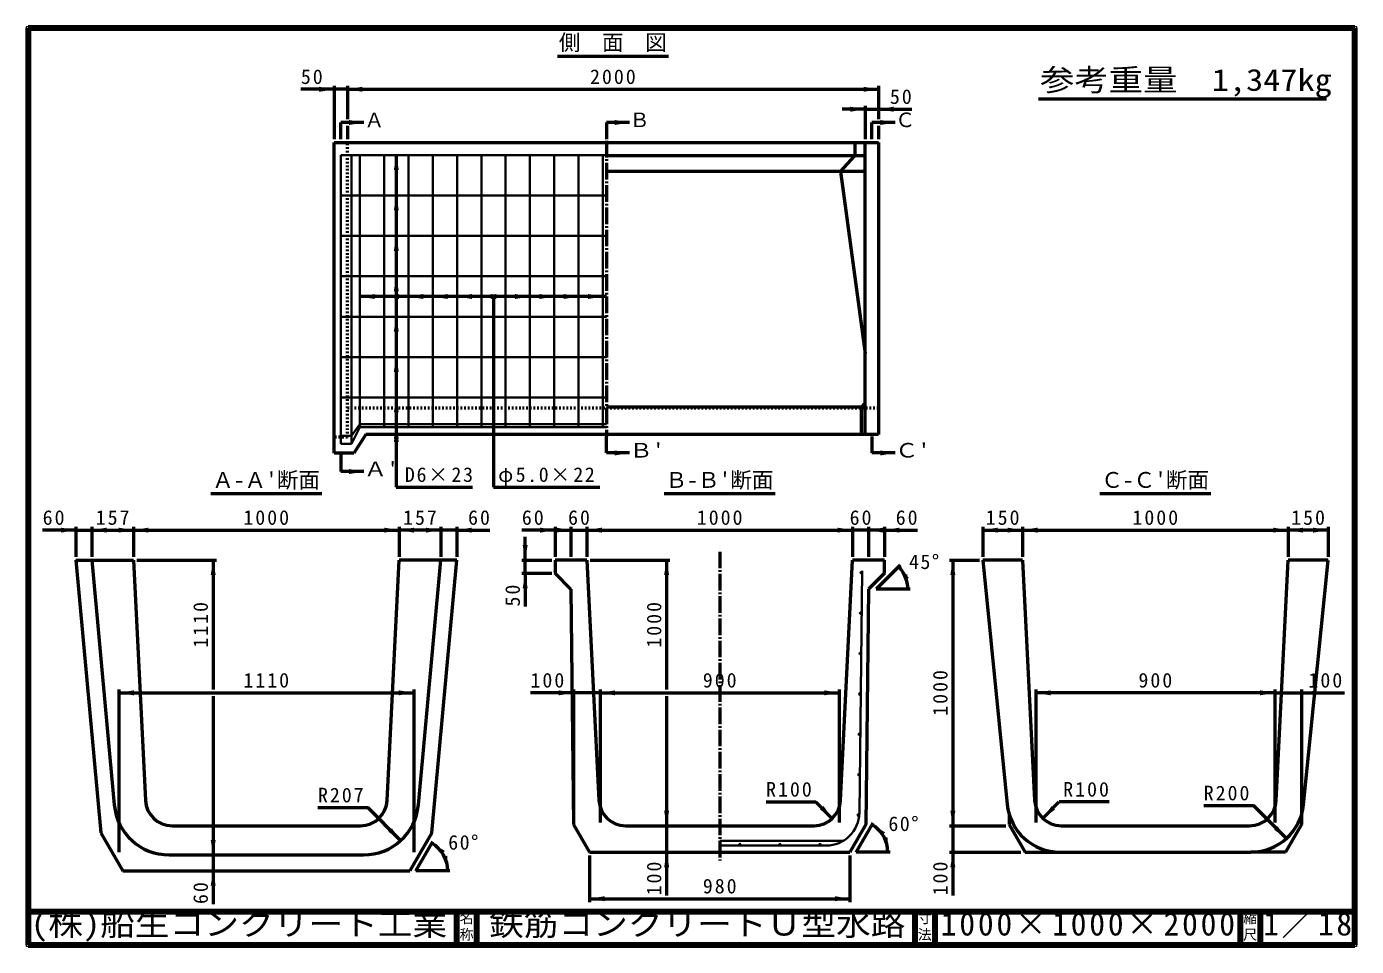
# Model space of a CAD drawing. Units: millimetres, scale not verified. Extents: x 100 to 4105, y 100 to 2870.
import ezdxf
from ezdxf.enums import TextEntityAlignment as Align

# ---------------------------------------------------------------- set-up
doc = ezdxf.new("R2010")
doc.units = ezdxf.units.MM
doc.header["$LTSCALE"] = 5
doc.linetypes.add('USER1', pattern=[2.2, 1, -1.2])
doc.linetypes.add('USER2', pattern=[13.4, 10, -1.2, 1, -1.2])
doc.layers.add('V-nasSTD', color=7, linetype='Continuous', lineweight=50)
doc.styles.add('ＭＳ ゴシック', font='')
doc.styles.get('ＭＳ ゴシック').set_extended_font_data('MS Gothic')

msp = doc.modelspace()

# ---------------------------------------------------------------- hatches: boundary and pattern name
at = {"layer": 'V-nasSTD'}
for points in [[(981.016, 2688.668), (1026.016, 2681.168), (981.016, 2673.668)], [(1111.016, 2688.668), (1066.016, 2681.168), (1111.016, 2673.668)], [(2621.016, 2673.668), (2666.016, 2681.168), (2621.016, 2688.668)], [(2581.016, 2613.668), (2626.016, 2621.168), (2581.016, 2628.668)], [(2711.016, 2628.668), (2666.016, 2621.168), (2711.016, 2613.668)], [(1071.016, 2573.668), (1116.016, 2581.168), (1071.016, 2588.668)], [(1871.016, 2573.668), (1916.016, 2581.168), (1871.016, 2588.668)], [(2671.016, 2573.668), (2716.016, 2581.168), (2671.016, 2588.668)], [(1220.916, 2437.822), (1213.416, 2482.822), (1205.916, 2437.822)], [(1220.916, 2316.222), (1213.416, 2361.222), (1205.916, 2316.222)], [(1220.916, 2194.568), (1213.416, 2239.568), (1205.916, 2194.568)], [(1220.916, 2072.968), (1213.416, 2117.968), (1205.916, 2072.968)], [(1148.616, 2064.668), (1103.616, 2057.168), (1148.616, 2049.668)], [(1221.816, 2064.668), (1176.816, 2057.168), (1221.816, 2049.668)], [(1295.016, 2064.668), (1250.016, 2057.168), (1295.016, 2049.668)], [(1368.216, 2064.668), (1323.216, 2057.168), (1368.216, 2049.668)], [(1441.416, 2064.668), (1396.416, 2057.168), (1441.416, 2049.668)], [(1514.616, 2064.668), (1469.616, 2057.168), (1514.616, 2049.668)], [(1497.816, 2049.668), (1542.816, 2057.168), (1497.816, 2064.668)], [(1571.016, 2049.668), (1616.016, 2057.168), (1571.016, 2064.668)], [(1644.216, 2049.668), (1689.216, 2057.168), (1644.216, 2064.668)], [(1717.416, 2049.668), (1762.416, 2057.168), (1717.416, 2064.668)], [(1790.616, 2049.668), (1835.616, 2057.168), (1790.616, 2064.668)], [(1220.916, 1951.368), (1213.416, 1996.368), (1205.916, 1951.368)], [(1220.916, 1829.768), (1213.416, 1874.768), (1205.916, 1829.768)], [(1220.916, 1708.168), (1213.416, 1753.168), (1205.916, 1708.168)], [(1220.916, 1627.858), (1213.416, 1672.858), (1205.916, 1627.858)], [(1220.916, 1618.568), (1213.416, 1663.568), (1205.916, 1618.568)], [(1871.145, 1578.548), (1916.145, 1586.048), (1871.145, 1593.548)], [(2671.145, 1578.548), (2716.145, 1586.048), (2671.145, 1593.548)], [(1071.145, 1522.548), (1116.145, 1530.048), (1071.145, 1537.548)], [(203.382, 1346.09), (248.382, 1353.59), (203.382, 1361.09)], [(341.382, 1361.09), (296.382, 1353.59), (341.382, 1346.09)], [(376.982, 1346.09), (421.982, 1353.59), (376.982, 1361.09)], [(466.982, 1361.09), (421.982, 1353.59), (466.982, 1346.09)], [(1176.982, 1346.09), (1221.982, 1353.59), (1176.982, 1361.09)], [(1266.982, 1346.09), (1221.982, 1353.59), (1266.982, 1361.09)], [(1302.582, 1361.09), (1347.582, 1353.59), (1302.582, 1346.09)], [(1440.582, 1346.09), (1395.582, 1353.59), (1440.582, 1361.09)], [(1646.582, 1346.09), (1691.582, 1353.59), (1646.582, 1361.09)], [(1694.582, 1346.09), (1739.582, 1353.59), (1694.582, 1361.09)], [(1832.582, 1361.09), (1787.582, 1353.59), (1832.582, 1346.09)], [(2542.582, 1346.09), (2587.582, 1353.59), (2542.582, 1361.09)], [(2680.582, 1346.09), (2635.582, 1353.59), (2680.582, 1361.09)], [(2728.582, 1346.09), (2683.582, 1353.59), (2728.582, 1361.09)], [(3024.582, 1361.09), (2979.582, 1353.59), (3024.582, 1346.09)], [(3054.582, 1346.09), (3099.582, 1353.59), (3054.582, 1361.09)], [(3144.582, 1361.09), (3099.582, 1353.59), (3144.582, 1346.09)], [(3854.582, 1346.09), (3899.582, 1353.59), (3854.582, 1361.09)], [(3944.582, 1346.09), (3899.582, 1353.59), (3944.582, 1361.09)], [(3974.582, 1361.09), (4019.582, 1353.59), (3974.582, 1346.09)], [(1594.082, 1308.59), (1601.582, 1263.59), (1609.082, 1308.59)], [(669.482, 1218.59), (661.982, 1263.59), (654.482, 1218.59)], [(2035.082, 1218.59), (2027.582, 1263.59), (2020.082, 1218.59)], [(2757.416, 1210.305), (2726.092, 1243.472), (2744.966, 1201.939)], [(2897.082, 1218.59), (2889.582, 1263.59), (2882.082, 1218.59)], [(1609.082, 1178.59), (1601.582, 1223.59), (1594.082, 1178.59)], [(2616.138, 1225.19, 1), (2611.339, 1225.298, 1)], [(2738.058, 1218.256), (2754.209, 1175.59), (2752.769, 1221.188)], [(2614.772, 1103.59, 0.41421), (2612.426, 1106.043, 0.41421), (2609.973, 1103.698, 1)], [(2613.405, 981.936, 1), (2608.606, 982.044, 1)], [(422.982, 871.09), (377.982, 863.59), (422.982, 856.09)], [(1220.982, 856.09), (1265.982, 863.59), (1220.982, 871.09)], [(1702.582, 856.09), (1747.582, 863.59), (1702.582, 871.09)], [(1872.582, 871.09), (1827.582, 863.59), (1872.582, 856.09)], [(2502.582, 856.09), (2547.582, 863.59), (2502.582, 871.09)], [(2612.039, 860.336, 0.41421), (2609.693, 862.789, 0.41421), (2607.24, 860.444, 1)], [(3184.582, 856.09), (3139.582, 863.59), (3184.582, 871.09)], [(3814.582, 871.09), (3859.582, 863.59), (3814.582, 856.09)], [(3984.582, 856.09), (3939.582, 863.59), (3984.582, 871.09)], [(2610.672, 738.736, 1), (2605.874, 738.844, 1)], [(2609.306, 617.136, 0.41421), (2606.961, 619.589, 0.41421), (2604.507, 617.244, 1)], [(2500.104, 522.749), (2526.62, 485.626), (2489.497, 512.143)], [(3187.06, 522.749), (3160.544, 485.626), (3197.667, 512.143)], [(2020.082, 508.59), (2027.582, 463.59), (2035.082, 508.59)], [(2607.696, 495.59, 1), (2602.896, 495.59, 1)], [(2882.082, 508.59), (2889.582, 463.59), (2897.082, 508.59)], [(1199.996, 455.976), (1226.512, 418.853), (1189.389, 445.369)], [(2685.375, 443.59), (2646.057, 466.728), (2675.745, 432.089)], [(3867.628, 462.081), (3894.145, 424.957), (3857.022, 451.474)], [(654.482, 420.59), (661.982, 375.59), (669.482, 420.59)], [(1359.775, 387.59), (1320.457, 410.728), (1350.145, 376.089)], [(2187.582, 403.59, 0.41421), (2189.982, 405.99, 0.41421), (2187.582, 408.39)], [(2247.982, 403.59, 1), (2247.982, 408.39, 1)], [(2368.782, 403.59, 1), (2368.782, 408.39, 1)], [(2489.582, 403.59, 1), (2489.582, 408.39, 1)], [(2549.582, 417.68, 0.4802), (2547.24, 414.756, 0.4802), (2550.604, 413.108, 0.80114)], [(2677.993, 426.289), (2694.057, 383.59), (2692.71, 429.191)], [(1352.393, 370.289), (1368.457, 327.59), (1367.11, 373.191)], [(2035.082, 338.59), (2027.582, 383.59), (2020.082, 338.59)], [(2897.082, 338.59), (2889.582, 383.59), (2882.082, 338.59)], [(669.482, 282.59), (661.982, 327.59), (654.482, 282.59)], [(1840.582, 251.09), (1795.582, 243.59), (1840.582, 236.09)], [(2534.582, 236.09), (2579.582, 243.59), (2534.582, 251.09)]]:
    msp.add_hatch(color=256, dxfattribs=at).paths.add_polyline_path(points)

# ---------------------------------------------------------------- linework, layer by layer
at = {"layer": 'V-nasSTD', "lineweight": 100}
for p, q in [((105, 2865), (105, 105)), ((4100, 2865), (105, 2865)), ((4100, 105), (4100, 2865)), ((105, 205), (4100, 205)), ((1395, 205), (1395, 105)), ((1455, 205), (1455, 105)), ((2775, 205), (2775, 105)), ((2835, 205), (2835, 105)), ((3755, 205), (3755, 105)), ((3755, 205), (3755, 105)), ((3815, 205), (3815, 105)), ((105, 105), (4100, 105))]:
    msp.add_line(p, q, dxfattribs=at)
at = {"layer": 'V-nasSTD'}
for p, q in [((1699.016, 2781.168), (2033.016, 2781.168)), ((1026.016, 2691.168), (1026.016, 2531.168)), ((1066.016, 2691.168), (1066.016, 2591.168)), ((2666.016, 2691.168), (2666.016, 2591.168)), ((1026.016, 2681.168), (926.016, 2681.168)), ((1066.016, 2681.168), (1026.016, 2681.168)), ((1066.016, 2681.168), (2666.016, 2681.168)), ((3148, 2652.5), (4014.5, 2652.5)), ((2626.016, 2621.168), (2556.016, 2621.168)), ((2626.016, 2631.168), (2626.016, 2531.168)), ((2626.016, 2621.168), (2666.016, 2621.168)), ((2666.016, 2621.168), (2766.016, 2621.168)), ((1046.016, 2531.168), (1046.016, 2581.168)), ((1116.016, 2581.168), (1046.016, 2581.168)), ((1066.016, 2571.168), (1066.016, 2531.168)), ((1916.016, 2581.168), (1846.016, 2581.168)), ((1846.016, 2581.168), (1846.016, 2531.168)), ((2646.016, 2531.168), (2646.016, 2581.168)), ((2716.016, 2581.168), (2646.016, 2581.168)), ((2666.016, 2571.168), (2666.016, 2531.168)), ((1026.016, 1585.168), (1026.016, 2521.168)), ((1026.016, 2521.168), (2666.016, 2521.168)), ((2594.016, 2521.168), (2594.016, 2481.168)), ((2626.016, 1641.168), (2626.016, 2521.168)), ((2666.016, 2521.168), (2666.016, 1641.168)), ((1213.416, 2482.822), (1213.416, 1482.822)), ((2626.016, 2481.168), (1846.016, 2481.168)), ((2550.816, 2433.168), (2594.016, 2481.168)), ((2626.016, 2433.168), (1846.016, 2433.168)), ((2550.816, 2433.168), (2626.016, 1885.81)), ((1846.016, 2057.168), (1103.616, 2057.168)), ((1506.216, 2057.168), (1506.216, 1482.822)), ((2626.016, 1724.369), (1846.016, 1724.369)), ((2626.016, 1737.066), (2613.516, 1724.369)), ((2613.516, 1724.369), (2613.516, 1641.168)), ((1122.016, 1641.168), (1086.016, 1585.168)), ((2666.016, 1641.168), (1122.016, 1641.168)), ((1846.016, 1586.048), (1846.016, 1636.048)), ((2646.016, 1636.048), (2646.016, 1586.048)), ((1086.016, 1585.168), (1026.016, 1585.168)), ((1046.016, 1580.048), (1046.016, 1530.048)), ((1916.016, 1586.048), (1846.016, 1586.048)), ((2716.016, 1586.048), (2646.016, 1586.048)), ((1116.016, 1530.048), (1046.016, 1530.048)), ((1213.416, 1482.822), (1443.416, 1482.822)), ((1506.216, 1482.822), (1826.216, 1482.822)), ((654.854, 1463.59), (989.11, 1463.59)), ((2020.454, 1463.59), (2354.71, 1463.59)), ((3332.454, 1463.59), (3666.71, 1463.59)), ((248.382, 1363.59), (248.382, 1273.59)), ((296.382, 1363.59), (296.382, 1273.59)), ((421.982, 1363.59), (421.982, 1273.59)), ((1221.982, 1363.59), (1221.982, 1273.59)), ((1347.582, 1363.59), (1347.582, 1273.59)), ((1395.582, 1363.59), (1395.582, 1273.59)), ((1691.582, 1363.59), (1691.582, 1273.59)), ((1739.582, 1363.59), (1739.582, 1273.59)), ((1787.582, 1363.59), (1787.582, 1273.59)), ((2587.582, 1363.59), (2587.582, 1273.59)), ((2635.582, 1363.59), (2635.582, 1273.59)), ((2683.582, 1363.59), (2683.582, 1273.59)), ((2979.582, 1363.59), (2979.582, 1273.59)), ((3099.582, 1363.59), (3099.582, 1273.59)), ((3899.582, 1363.59), (3899.582, 1273.59)), ((4019.582, 1363.59), (4019.582, 1273.59)), ((248.382, 1353.59), (148.382, 1353.59)), ((248.382, 1353.59), (296.382, 1353.59)), ((296.382, 1353.59), (421.982, 1353.59)), ((421.982, 1353.59), (1221.982, 1353.59)), ((1347.582, 1353.59), (1221.982, 1353.59)), ((1395.582, 1353.59), (1347.582, 1353.59)), ((1395.582, 1353.59), (1495.582, 1353.59)), ((1691.582, 1353.59), (1591.582, 1353.59)), ((1601.582, 1263.59), (1601.582, 1333.59)), ((1691.582, 1353.59), (1739.582, 1353.59)), ((1739.582, 1353.59), (1787.582, 1353.59)), ((1787.582, 1353.59), (2587.582, 1353.59)), ((2635.582, 1353.59), (2587.582, 1353.59)), ((2683.582, 1353.59), (2635.582, 1353.59)), ((2683.582, 1353.59), (2783.582, 1353.59)), ((2979.582, 1353.59), (3099.582, 1353.59)), ((3099.582, 1353.59), (3899.582, 1353.59)), ((4019.582, 1353.59), (3899.582, 1353.59)), ((248.382, 1263.59), (323.87, 442.098)), ((248.382, 1263.59), (421.982, 1263.59)), ((296.382, 1263.59), (364.157, 526.036)), ((421.982, 1263.59), (458.182, 539.595)), ((431.982, 1263.59), (671.982, 1263.59)), ((661.982, 1263.59), (661.982, 873.59)), ((1185.782, 539.595), (1221.982, 1263.59)), ((1395.582, 1263.59), (1221.982, 1263.59)), ((1279.807, 526.036), (1347.582, 1263.59)), ((1320.094, 442.098), (1395.582, 1263.59)), ((1591.582, 1263.59), (1681.582, 1263.59)), ((1601.582, 1223.59), (1601.582, 1263.59)), ((1691.582, 1263.59), (1691.582, 1223.59)), ((1787.582, 1263.59), (1691.582, 1263.59)), ((1787.582, 1263.59), (1823.782, 539.595)), ((1797.582, 1263.59), (2037.582, 1263.59)), ((2027.582, 1263.59), (2027.582, 873.59)), ((2551.382, 539.595), (2587.582, 1263.59)), ((2683.582, 1263.59), (2587.582, 1263.59)), ((2730.617, 1247.998), (2658.209, 1175.59)), ((2683.582, 1223.59), (2683.582, 1263.59)), ((2879.582, 1263.59), (2969.582, 1263.59)), ((2889.582, 1263.59), (2889.582, 463.59)), ((2979.582, 1263.59), (3053.174, 527.669)), ((3099.582, 1263.59), (2979.582, 1263.59)), ((3099.582, 1263.59), (3135.782, 539.595)), ((3863.382, 539.595), (3899.582, 1263.59)), ((4019.582, 1263.59), (3899.582, 1263.59)), ((3945.99, 527.669), (4019.582, 1263.59)), ((1591.582, 1223.59), (1681.582, 1223.59)), ((1601.582, 1223.59), (1601.582, 1123.59)), ((1739.582, 1175.59), (1691.582, 1223.59)), ((2683.582, 1223.59), (2635.582, 1175.59)), ((1739.582, 1175.59), (1747.546, 466.791)), ((2635.582, 1175.59), (2627.618, 466.791)), ((2760.609, 1175.59), (2658.209, 1175.59)), ((377.982, 873.59), (377.982, 383.59)), ((377.982, 863.59), (1265.982, 863.59)), ((661.982, 853.59), (661.982, 375.59)), ((1265.982, 873.59), (1265.982, 383.59)), ((1747.582, 863.59), (1617.582, 863.59)), ((1747.582, 873.59), (1747.582, 473.59)), ((1827.582, 863.59), (1747.582, 863.59)), ((1827.582, 873.59), (1827.582, 473.59)), ((1827.582, 863.59), (2547.582, 863.59)), ((2027.582, 853.59), (2027.582, 463.59)), ((2547.582, 873.59), (2547.582, 473.59)), ((3139.582, 873.59), (3139.582, 473.59)), ((3859.582, 863.59), (3139.582, 863.59)), ((3859.582, 873.59), (3859.582, 473.59)), ((3859.582, 863.59), (3939.582, 863.59)), ((3939.582, 873.59), (3939.582, 473.59)), ((3939.582, 863.59), (4069.582, 863.59)), ((2327.123, 535.124), (2477.123, 535.124)), ((2526.62, 485.626), (2477.123, 535.124)), ((3160.544, 485.626), (3210.041, 535.124)), ((3360.041, 535.124), (3210.041, 535.124)), ((3645.15, 523.952), (3795.15, 523.952)), ((3894.145, 424.957), (3795.15, 523.952)), ((977.518, 517.848), (1127.518, 517.848)), ((1226.512, 418.853), (1127.518, 517.848)), ((3059.203, 497.366), (3059.546, 466.791)), ((3939.962, 497.366), (3939.618, 466.791)), ((323.87, 442.098), (389.982, 327.59)), ((538.082, 463.59), (1105.882, 463.59)), ((1320.094, 442.098), (1253.982, 327.59)), ((1747.546, 466.791), (1795.582, 383.59)), ((1903.682, 463.59), (2471.482, 463.59)), ((2027.582, 463.59), (2027.582, 383.59)), ((2627.618, 466.791), (2579.582, 383.59)), ((2598.057, 383.59), (2649.257, 472.271)), ((2879.582, 463.59), (3049.582, 463.59)), ((2889.582, 463.59), (2889.582, 383.59)), ((3059.546, 466.791), (3107.582, 383.59)), ((3215.682, 463.59), (3783.482, 463.59)), ((3939.618, 466.791), (3891.582, 383.59)), ((1272.457, 327.59), (1323.657, 416.271)), ((529.062, 375.59), (1114.902, 375.59)), ((661.982, 375.59), (661.982, 327.59)), ((1795.582, 383.59), (2579.582, 383.59)), ((1795.582, 373.59), (1795.582, 233.59)), ((2027.582, 383.59), (2027.582, 253.59)), ((2579.582, 373.59), (2579.582, 233.59)), ((2700.457, 383.59), (2598.057, 383.59)), ((2879.582, 383.59), (3094.582, 383.59)), ((2889.582, 383.59), (2889.582, 253.59)), ((3107.582, 383.59), (3212.38, 383.59)), ((3212.38, 383.59), (3786.784, 383.59)), ((3891.582, 383.59), (3786.784, 383.59)), ((389.982, 327.59), (1253.982, 327.59)), ((661.982, 327.59), (661.982, 227.59)), ((1374.857, 327.59), (1272.457, 327.59)), ((1795.582, 243.59), (2579.582, 243.59))]:
    msp.add_line(p, q, dxfattribs=at)
at = {"layer": 'V-nasSTD', "linetype": 'USER2'}
for p, q in [((1846.016, 2526.288), (1846.016, 1636.048)), ((2187.582, 1288.59), (2187.582, 358.59))]:
    msp.add_line(p, q, dxfattribs=at)
at = {"layer": 'V-nasSTD', "linetype": 'USER1'}
for p, q in [((1066.016, 1633.168), (1066.016, 2521.168)), ((2666.016, 1721.168), (1066.016, 1721.168)), ((1066.016, 1633.168), (1026.016, 1633.168))]:
    msp.add_line(p, q, dxfattribs=at)
at = {"layer": 'V-nasSTD', "lineweight": 35}
for p, q in [((1046.016, 1613.568), (1046.016, 2482.822)), ((1046.016, 2482.822), (1846.016, 2482.822)), ((1078.016, 1613.568), (1078.016, 2482.822)), ((1103.616, 1663.568), (1103.616, 2482.822)), ((1176.816, 1663.568), (1176.816, 2482.822)), ((1250.016, 1663.568), (1250.016, 2482.822)), ((1323.216, 1663.568), (1323.216, 2482.822)), ((1396.416, 1663.568), (1396.416, 2482.822)), ((1469.616, 1663.568), (1469.616, 2482.822)), ((1542.816, 1663.568), (1542.816, 2482.822)), ((1616.016, 1663.568), (1616.016, 2482.822)), ((1689.216, 1663.568), (1689.216, 2482.822)), ((1762.416, 1663.568), (1762.416, 2482.822)), ((1835.616, 1663.568), (1835.616, 2482.822)), ((1046.016, 2361.222), (1846.016, 2361.222)), ((1046.016, 2239.568), (1846.016, 2239.568)), ((1046.016, 2117.968), (1846.016, 2117.968)), ((1046.016, 1996.368), (1846.016, 1996.368)), ((1046.016, 1874.768), (1846.016, 1874.768)), ((1046.016, 1753.168), (1846.016, 1753.168)), ((1078.016, 1637.568), (1103.616, 1672.858)), ((1103.616, 1663.568), (1078.016, 1613.568)), ((1103.616, 1672.858), (1846.016, 1672.858)), ((1103.616, 1663.568), (1846.016, 1663.568)), ((1078.016, 1637.568), (1046.016, 1637.568)), ((1078.016, 1613.568), (1046.016, 1613.568)), ((2616.203, 1230.967), (2608.018, 502.466)), ((2187.582, 417.68), (2559.204, 417.68)), ((2187.582, 403.59), (2508.024, 403.59))]:
    msp.add_line(p, q, dxfattribs=at)
at = {"layer": 'V-nasSTD', "lineweight": 13}
msp.add_lwpolyline([(100, 100), (100, 2870), (4105, 2870), (4105, 100)], close=True, dxfattribs=at)
at = {"layer": 'V-nasSTD', "lineweight": 35}
for centre in [(2613.739, 1225.244), (2612.372, 1103.644), (2611.006, 981.99), (2609.639, 860.39), (2608.273, 738.79), (2606.907, 617.19), (2605.296, 495.59), (2247.982, 405.99), (2368.782, 405.99), (2489.582, 405.99), (2549.582, 415.28)]:
    msp.add_circle(centre, 2.4, dxfattribs=at)
at = {"layer": 'V-nasSTD'}
for centre, radius, start, end in [((2658.209, 1175.59), 96, 0, 45), ((529.062, 541.19), 165.6, 185.25027, 270), ((538.082, 543.59), 80, 182.86241, 270), ((1105.882, 543.59), 80, 270, 357.13759), ((1114.902, 541.19), 165.6, 270, 354.74973), ((1903.682, 543.59), 80, 182.86241, 270), ((2471.482, 543.59), 80, 270, 357.13759), ((3212.38, 543.59), 160, 185.71059, 270), ((3215.682, 543.59), 80, 182.86241, 270), ((3783.482, 543.59), 80, 270, 357.13759), ((3786.784, 543.59), 160, 270, 354.28941), ((2598.057, 383.59), 96, 0, 60), ((1272.457, 327.59), 96, 0, 60)]:
    msp.add_arc(centre, radius, start, end, dxfattribs=at)
at = {"layer": 'V-nasSTD', "lineweight": 35}
for centre, radius, end in [((2508.024, 503.59), 100, 359.35625), ((2187.582, 405.99), 2.4, 90)]:
    msp.add_arc(centre, radius, 270, end, dxfattribs=at)

# ---------------------------------------------------------------- texts
at = {"layer": 'V-nasSTD', "style": 'ＭＳ ゴシック'}
for s, height, p in [('側\u3000面\u3000図', 47.65, (1703.012, 2846.168)), ('Ａ', 43.99, (1117.172, 2610.92)), ('Ｂ', 43.99, (1916.016, 2611.168)), ('Ｃ', 43.99, (2716.016, 2611.168)), ("Ａ-Ａ'断面", 47.65, (658.85, 1528.59)), ("Ｂ-Ｂ'断面", 47.65, (2024.45, 1528.59)), ("Ｃ-Ｃ'断面", 47.65, (3336.45, 1528.59)), ('名', 30.79, (1403.982, 200.999)), ('寸', 30.79, (2783.982, 200.999)), ('縮', 30.79, (3763.982, 200.999)), ('称', 30.79, (1403.976, 151.01)), ('法', 30.79, (2783.976, 151.01)), ('尺', 30.79, (3763.976, 151.01))]:
    msp.add_text(s, height=height, dxfattribs=at).set_placement(p, align=Align.TOP_LEFT)
for s, height, width, p in [('参考重量\u30001,347kg', 65.98, 1.15, (3152, 2742.5)), ("Ｂ'", 43.99, 1.15, (1916.145, 1616.048)), ("Ｃ'", 43.99, 1.15, (2716.145, 1616.048)), ("Ａ'", 43.99, 1.15, (1116.145, 1560.048)), ('(株)船生コンクリート工業', 69.65, 1.1, (112.922, 202.55)), ('鉄筋コンクリートＵ型水路', 69.65, 1.1, (1492.75, 202.47))]:
    msp.add_text(s, height=height, dxfattribs=dict(at, width=width)).set_placement(p, align=Align.TOP_LEFT)
at = {"layer": 'V-nasSTD', "attachment_point": 1, "style": 'ＭＳ ゴシック'}
for s, insert, char_height in [('\\T1.2;50', (926.016, 2741.168), 43.99), ('\\T1.2;2000', (1796.911, 2741.168), 43.99), ('\\T1.2;50', (2700.016, 2681.168), 43.99), ('\\T1.17;D6×23', (1239.416, 1542.822), 43.99), ('\\T1.16;φ5.0×22', (1520.216, 1542.822), 43.99), ('\\T1.2;60', (148.382, 1413.59), 43.99), ('\\T1.2;157', (308.195, 1413.59), 43.99), ('\\T1.2;1000', (752.876, 1413.59), 43.99), ('\\T1.2;157', (1233.795, 1413.59), 43.99), ('\\T1.2;60', (1429.582, 1413.59), 43.99), ('\\T1.2;60', (1591.582, 1413.59), 43.99), ('\\T1.2;60', (1730.754, 1413.59), 43.99), ('\\T1.2;1000', (2118.476, 1413.59), 43.99), ('\\T1.2;60', (2578.754, 1413.59), 43.99), ('\\T1.2;60', (2717.582, 1413.59), 43.99), ('\\T1.2;150', (2988.595, 1413.59), 43.99), ('\\T1.2;1000', (3430.476, 1413.59), 43.99), ('\\T1.2;150', (3908.595, 1413.59), 43.99), ('\\T1.15;45°', (2757.485, 1280.416), 43.99), ('\\T1.2;1110', (752.876, 923.59), 43.99), ('\\T1.2;100', (1617.582, 923.59), 43.99), ('\\T1.2;900', (2136.595, 923.59), 43.99), ('\\T1.2;900', (3448.595, 923.59), 43.99), ('\\T1.2;100', (3960.595, 923.59), 43.99), ('\\T1.2;R207', (977.518, 577.848), 43.99), ('\\T1.2;R100', (2327.123, 595.124), 43.99), ('\\T1.2;R100', (3222.041, 595.124), 43.99), ('\\T1.2;R200', (3645.15, 583.952), 43.99), ('\\T1.15;60°', (2695.436, 491.45), 43.99), ('\\T1.15;60°', (1369.836, 435.45), 43.99), ('\\T1.2;980', (2136.595, 303.59), 43.99), ('\\T1.18;1000×1000×2000', (2853.25, 202.47), 69.65), ('\\T1.16;1／18', (3824.5, 202.582), 69.65)]:
    msp.add_mtext(s, dxfattribs=dict(at, insert=insert, char_height=char_height))
at = {"layer": 'V-nasSTD', "char_height": 43.99, "attachment_point": 1, "rotation": 90, "style": 'ＭＳ ゴシック'}
for s, insert in [('\\T1.2;50', (1541.582, 1123.59)), ('\\T1.2;1110', (601.982, 999.484)), ('\\T1.2;1000', (1967.582, 999.484)), ('\\T1.2;1000', (2829.582, 794.484)), ('\\T1.2;100', (1967.582, 253.59)), ('\\T1.2;100', (2829.582, 253.59)), ('\\T1.2;60', (601.982, 227.59))]:
    msp.add_mtext(s, dxfattribs=dict(at, insert=insert))

doc.saveas('drawing.dxf')
